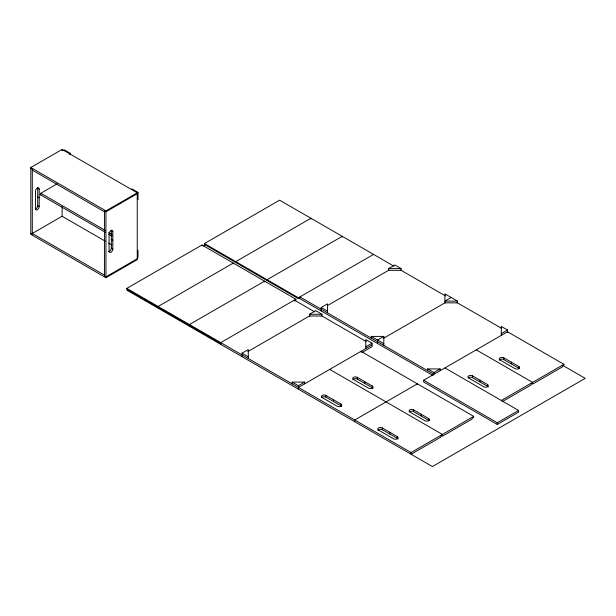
<?xml version="1.0" encoding="UTF-8"?>
<svg xmlns="http://www.w3.org/2000/svg" width="616" height="616" viewBox="0 0 616 616"><rect width="100%" height="100%" fill="white"/><g stroke="black" fill="none" stroke-linecap="round" stroke-linejoin="round"><path stroke-width="0.92" d="M298.398 389.189L298.398 385.716L304.658 382.105L304.658 383.837M30.8 167.521L62.108 149.442L137.252 192.823L137.252 259.636L105.944 277.716L30.8 234.334L30.8 167.521L105.944 210.903L138.007 192.392L138.007 199.623M62.863 150.743L64.364 149.873L70.624 153.492L69.123 154.362M57.196 183.807L40.818 193.262L40.818 194.995M137.252 193.694L105.944 211.773L104.443 210.903L104.443 275.976L105.944 276.846L137.252 258.774M220.751 343.489L126.819 289.258L126.819 288.396L201.963 245.006L295.896 299.237L295.896 300.108L294.24 301.062M300.054 297.705L298.398 298.66L204.466 244.429L204.466 243.566L279.61 200.177L394.017 266.228M203.218 246.023L205.706 244.583M295.896 299.237L220.751 342.627L220.751 344.359M204.466 243.566L298.398 297.79L373.542 254.408M242.042 356.649L242.042 353.184L248.302 349.565L248.302 358.527M309.417 314.275L315.685 310.664L321.945 314.275L321.945 316.016L309.417 316.016L309.417 314.275L321.945 314.275M321.19 310.949L321.198 307.484L327.458 303.865L327.458 312.836M388.573 268.584L394.833 264.965L401.093 268.584L401.093 270.316L388.573 270.316L388.573 268.584L401.093 268.584M247.832 351.574L309.894 315.746M327.812 305.397L389.043 270.047M365.781 346.816L372.041 343.204L372.041 346.669L362.108 352.406M383.814 345.368L383.814 336.405L377.546 340.017L377.546 343.489M451.189 297.505L444.929 301.116L457.457 301.116L457.457 302.856L444.929 302.856L444.929 293.886L457.457 301.116M298.398 387.456L372.041 344.937M383.345 338.407L445.399 302.579M427.643 370.678L427.643 368.938L433.91 372.557L440.171 368.938L440.171 370.678M501.285 333.656L507.546 330.037L507.546 332.64M444.929 367.929L518.572 410.448L518.572 412.181L497.274 424.47L423.639 381.959L423.639 380.218L507.546 331.778L563.909 364.31L563.909 365.18L562.4 366.05L562.4 366.92L532.594 384.13L532.594 382.39L476.237 349.85M126.819 288.396L411.111 452.529L473.735 416.377L473.735 417.24L472.233 418.11L472.233 418.98L442.427 436.19L442.427 434.449L329.706 369.377M501.285 400.469L563.909 364.31M442.427 435.32L440.925 436.19L440.925 437.052L411.111 454.262L411.111 452.529M532.594 383.26L531.092 384.13L531.092 384.992L502.117 401.724M423.639 380.218L497.274 422.738L518.572 410.448M371.286 338.138L371.286 336.405L383.814 336.405M427.643 368.938L440.171 368.938M292.138 383.837L292.138 382.105L304.658 382.105M507.546 330.037L501.285 326.426L501.285 335.389M400.639 270.047L445.391 295.888M456.995 302.587L501.747 328.428M562.716 365.365L585.2 378.34L432.409 466.558L126.819 290.128M503.788 357.804L518.818 366.481A2.657 1.532 0 0 1 518.818 368.653A2.657 1.532 0 0 1 515.061 368.653L500.03 359.975A2.657 1.532 0 0 1 500.03 357.804A2.657 1.532 0 0 1 503.788 357.804L503.788 359.544L518.818 368.222A2.657 1.532 0 0 1 519.242 368.537M472.48 375.883L487.51 384.561A2.657 1.532 0 0 1 487.51 386.733A2.657 1.532 0 0 1 483.752 386.733L468.722 378.055A2.657 1.532 0 0 1 468.722 375.883A2.657 1.532 0 0 1 472.48 375.883L472.48 377.616L487.51 386.294A2.657 1.532 0 0 1 488.195 386.987M131.747 188.781L138.007 192.392M321.198 307.484L327.458 311.095M371.286 336.405L383.814 343.636M433.079 375.552L299.907 298.66L299.907 296.927L433.91 374.289L433.91 372.557M372.041 343.204L365.781 339.585L365.781 348.548M294.386 300.108L314.861 311.927M321.483 315.746L366.235 341.587M473.735 416.377L361.014 351.297L361.014 352.167M30.8 168.384L32.302 169.254L32.302 234.334L30.8 233.464M32.302 170.124L104.443 211.773M37.622 187.749A2.657 1.532 -60 0 1 37.692 188.273L39.193 189.143L39.193 206.491A2.657 1.532 -60 0 1 37.314 209.748A2.657 1.532 -60 0 1 35.435 208.662L35.435 191.306A2.657 1.532 -60 0 1 37.314 188.057A2.657 1.532 -60 0 1 39.193 189.143M111.265 230.261A2.657 1.532 -60 0 1 111.327 230.784L112.836 231.655L112.836 249.01A2.657 1.532 -60 0 1 110.957 252.26A2.657 1.532 -60 0 1 109.078 251.174L109.078 233.826A2.657 1.532 -60 0 1 110.957 230.569A2.657 1.532 -60 0 1 112.836 231.655M40.879 193.293L105.421 230.553M108.732 232.471L112.043 234.38M357.257 377.331L372.287 386.009A2.657 1.532 0 0 1 372.287 388.172A2.657 1.532 0 0 1 368.53 388.172L353.507 379.502A2.657 1.532 0 0 1 353.507 377.331A2.657 1.532 0 0 1 357.257 377.331L357.257 379.063L372.287 387.741A2.657 1.532 0 0 1 372.98 388.426M413.621 409.871L428.651 418.541A2.657 1.532 0 0 1 428.651 420.713A2.657 1.532 0 0 1 424.894 420.713L409.863 412.035A2.657 1.532 0 0 1 409.863 409.871A2.657 1.532 0 0 1 413.621 409.871L413.621 411.603L428.651 420.281A2.657 1.532 0 0 1 429.067 420.597M40.055 194.556L105.421 232.294M108.732 234.203L112.043 236.113M37.692 196.951L39.193 197.813M111.327 239.462L112.836 240.332M105.228 241.149L62.108 216.255L32.302 233.464L104.443 275.113M108.547 243.066L111.858 244.975M37.692 188.273L37.692 205.629L39.193 206.491M111.327 230.784L111.327 248.14L112.836 249.01M325.949 395.41L340.979 404.081A2.657 1.532 0 0 1 340.979 406.252A2.657 1.532 0 0 1 337.221 406.252L322.191 397.574A2.657 1.532 0 0 1 322.191 395.41A2.657 1.532 0 0 1 325.949 395.41L325.949 397.143L340.979 405.821A2.657 1.532 0 0 1 341.664 406.506M382.313 427.943L397.335 436.621A2.657 1.532 0 0 1 397.335 438.792A2.657 1.532 0 0 1 393.578 438.792L378.555 430.114A2.657 1.532 0 0 1 378.555 427.943A2.657 1.532 0 0 1 382.313 427.943L382.313 429.683L397.335 438.353A2.657 1.532 0 0 1 398.028 439.046M242.042 353.184L248.302 356.795M292.138 382.105L298.398 385.716M518.818 366.481L518.818 368.222M511.303 362.146L511.303 363.879M497.274 422.738L497.274 424.47M487.51 384.561L487.51 386.294M479.995 380.218L479.995 381.959M428.651 418.541L428.651 420.281M421.136 414.206L421.136 415.939M417.378 384.707L417.378 383.837L354.754 419.989L354.754 421.729M397.335 436.621L397.335 438.353M389.82 432.286L389.82 434.018M372.287 386.009L372.287 387.741M364.772 381.666L364.772 383.406M342.234 237.199L342.234 236.328L267.09 279.718L267.09 280.58M340.979 404.081L340.979 405.821M333.464 399.745L333.464 401.478M310.926 219.127L310.926 218.256L235.782 261.638L235.782 262.508M298.398 297.79L298.398 298.66M264.587 282.028L264.587 281.166L189.443 324.547L189.443 325.417M233.272 263.956L233.272 263.086L158.127 306.468L158.127 307.338M201.963 245.006L201.963 245.876M138.007 250.235L138.007 257.465M105.944 210.903L105.944 277.716M62.108 149.442L62.108 150.312M62.108 206.606L62.108 216.17M499.345 360.229A2.657 1.532 0 0 1 503.788 359.544M468.299 377.939A2.657 1.532 0 0 1 472.48 377.616M377.862 430.368A2.657 1.532 0 0 1 382.313 429.683M409.44 411.919A2.657 1.532 0 0 1 413.621 411.603M321.768 397.459A2.657 1.532 0 0 1 325.949 397.143M352.814 379.756A2.657 1.532 0 0 1 357.257 379.063M37.692 205.629A2.657 1.532 -60 0 1 35.32 209.086M111.327 248.14A2.657 1.532 -60 0 1 108.508 251.644"/></g></svg>
